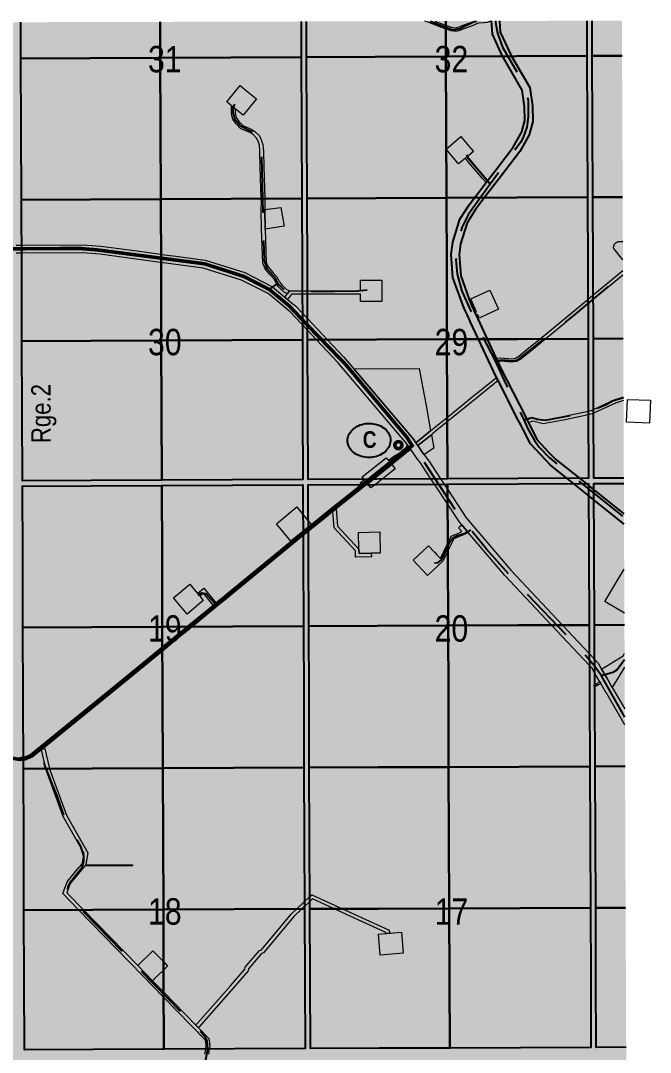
# Model space of a CAD drawing. Extents: x 408473 to 428843, y 6046006 to 6059852.
# Drawn here: x 424121 to 424479, y 6050669 to 6051256 of the extents above; entities that cross this region are included whole.
import ezdxf
from ezdxf.enums import TextEntityAlignment as Align

# ---------------------------------------------------------------- set-up
doc = ezdxf.new("R2010")
doc.units = 0
doc.header["$LTSCALE"] = 5
doc.linetypes.add('DASHED2', pattern=[9.525, 6.35, -3.175])
doc.layers.add('AS-ROUTEMAP', color=35, linetype='Continuous', lineweight=0)
for name, color, linetype in [('CG-NOTES', 7, 'Continuous'), ('L-TITLEDB', 4, 'Continuous'), ('Quarters', 8, 'Continuous'), ('RoadSeg', 57, 'DASHED2'), ('ROUTE-MAP-ROUTE', 90, 'Continuous'), ('S-7', 6, 'Continuous')]:
    doc.layers.add(name, color=color, linetype=linetype)
doc.layers.add('ROUTE-MAP-BACKGROUND-H', color=7, linetype='Continuous', true_color=0xf0ebff)
doc.styles.add('100L', font='ARIALN.TTF', dxfattribs={"height": 11})
doc.styles.add('120', font='ARIALN.TTF', dxfattribs={"height": 13})
doc.styles.add('BOLD', font='ARIALNB.TTF')

# ---------------------------------------------------------------- blocks, each defined once
blk = doc.blocks.new('AA')
at = {"const_width": 4}
blk.add_lwpolyline([(-1, 0, 1), (1, 0, 1)], format="xyb", close=True, dxfattribs=at)
blk.add_circle((0, 0), 2)
blk = doc.blocks.new('Route_Letters')
h = blk.add_hatch(color=255)
h.dxf.hatch_style = 1
edge = h.paths.add_edge_path()
edge.add_ellipse((-0.12, 0.46), major_axis=(-11.97, 0), ratio=0.789318, start_angle=0, end_angle=360)
at = {"color": 5}
blk.add_open_spline([(-12.34, 0.46), (-12.34, -0.25), (-12.24, -0.97), (-11.72, -2.79), (-11.14, -3.88), (-9.56, -5.81), (-8.54, -6.66), (-6.22, -8.02), (-4.9, -8.54), (-2.12, -9.17), (-0.66, -9.3), (2.22, -9.13), (3.64, -8.84), (6.27, -7.89), (7.48, -7.22), (9.54, -5.6), (10.38, -4.64), (11.6, -2.54), (11.97, -1.4), (12.18, 0.91), (12.02, 2.08), (11.2, 4.3), (10.54, 5.35), (8.8, 7.2), (7.72, 7.99), (5.29, 9.24), (3.93, 9.68), (1.11, 10.18), (-0.35, 10.23), (-3.22, 9.91), (-4.61, 9.55), (-7.16, 8.47), (-8.32, 7.75), (-10.24, 6.02), (-11, 5.02), (-12.05, 2.86), (-12.32, 1.7), (-12.34, 0.52), (-12.34, 0.49), (-12.34, 0.46)], degree=3, knots=[0, 0, 0, 0, 0.219529, 0.219529, 0.575727, 0.575727, 0.931924, 0.931924, 1.288121, 1.288121, 1.644318, 1.644318, 2.000515, 2.000515, 2.356712, 2.356712, 2.712909, 2.712909, 3.069107, 3.069107, 3.425304, 3.425304, 3.781501, 3.781501, 4.137698, 4.137698, 4.493895, 4.493895, 4.850092, 4.850092, 5.20629, 5.20629, 5.562487, 5.562487, 5.918684, 5.918684, 6.274881, 6.274881, 6.283185, 6.283185, 6.283185, 6.283185], dxfattribs=at)
at = {"color": 14, "style": 'BOLD'}
blk.add_attdef('A', text='', height=9.5, dxfattribs=at).set_placement((0.22, 0.98), align=Align.MIDDLE)

msp = doc.modelspace()

# ---------------------------------------------------------------- hatches: boundary and pattern name
at = {"layer": 'ROUTE-MAP-BACKGROUND-H'}
h = msp.add_hatch(color=256, dxfattribs=at)
h.dxf.hatch_style = 1
h.paths.add_polyline_path([(423449.458, 6051252.874), (424462.715, 6051255.579), (424466.576, 6050327.645), (423451.314, 6050324.905)])

# ---------------------------------------------------------------- linework, layer by layer
at = {"layer": 'AS-ROUTEMAP', "flags": 128}
for points in [[(424387.874, 6051255.38), (424387.821, 6051255.251), (424386.293, 6051254.51), (424384.499, 6051254.419), (424381.138, 6051254.101), (424377.182, 6051252.506), (424372.832, 6051250.958), (424370.978, 6051250.099), (424369.07, 6051249.657), (424367.23, 6051249.565), (424365.808, 6051249.71), (424362.523, 6051250.939), (424359.796, 6051251.96), (424352.025, 6051254.814), (424350.723, 6051255.28)], [(424356.507, 6051255.296), (424360.49, 6051253.833), (424362.515, 6051253.076), (424366.267, 6051251.672), (424367.282, 6051251.568), (424368.792, 6051251.644), (424370.326, 6051251.999), (424371.935, 6051252.744), (424376.329, 6051254.317), (424378.906, 6051255.356)], [(424118.607, 6051128.031), (424121.621, 6051128.048), (424156.531, 6051128.249), (424166.636, 6051127.461), (424187.133, 6051124.664), (424200.764, 6051122.803), (424201.273, 6051122.734), (424209.367, 6051121.631), (424225.884, 6051119.38), (424248.441, 6051112.384), (424264.253, 6051104.265), (424271.265, 6051098.459), (424272.805, 6051097.184), (424277.407, 6051093.374), (424281.019, 6051089.545), (424283.785, 6051086.612), (424284.045, 6051086.337), (424295.437, 6051074.248), (424304.722, 6051064.397), (424310.377, 6051057.737), (424344.344, 6051017.739), (424345.734, 6051015.708), (424346.867, 6051014.054), (424350.265, 6051009.092), (424350.373, 6051008.946), (424350.972, 6051008.145), (424351.869, 6051006.942), (424352.672, 6051005.865), (424353.034, 6051005.316), (424359.711, 6050995.176), (424361.69, 6050992.171), (424363.561, 6050989.33), (424374.273, 6050973.065), (424399.563, 6050943.338), (424428.899, 6050912.099), (424444.102, 6050895.91), (424447.129, 6050892.687), (424449.219, 6050890.461), (424451.192, 6050887.069), (424452.105, 6050885.499), (424454.114, 6050882.044), (424457.253, 6050876.645), (424464.342, 6050864.456)], [(424463.28, 6051119.708), (424458.044, 6051126.002), (424458.027, 6051126.126), (424458.014, 6051126.251), (424458.006, 6051126.376), (424458.002, 6051126.502), (424458.002, 6051126.628), (424458.007, 6051126.753), (424458.016, 6051126.879), (424458.03, 6051127.004), (424458.047, 6051127.128), (424458.07, 6051127.252), (424458.096, 6051127.374), (424458.127, 6051127.496), (424458.162, 6051127.617), (424458.201, 6051127.736), (424458.245, 6051127.854), (424458.292, 6051127.971), (424458.344, 6051128.085), (424458.399, 6051128.198), (424458.459, 6051128.309), (424458.522, 6051128.417), (424458.589, 6051128.524), (424458.659, 6051128.628), (424458.734, 6051128.729), (424458.811, 6051128.828), (424458.893, 6051128.924), (424458.977, 6051129.017), (424459.065, 6051129.107), (424459.156, 6051129.194), (424459.249, 6051129.278), (424459.346, 6051129.358), (424459.445, 6051129.435), (424459.547, 6051129.508), (424459.652, 6051129.578), (424459.759, 6051129.644), (424459.868, 6051129.707), (424459.979, 6051129.765), (424460.092, 6051129.82), (424460.207, 6051129.87), (424460.324, 6051129.917), (424460.442, 6051129.959), (424460.562, 6051129.998), (424460.683, 6051130.032), (424460.805, 6051130.061), (424460.928, 6051130.087), (424461.052, 6051130.108), (424461.176, 6051130.125), (424461.302, 6051130.138), (424461.427, 6051130.146), (424461.553, 6051130.149), (424461.678, 6051130.149), (424461.804, 6051130.144), (424461.929, 6051130.134), (424462.054, 6051130.12), (424462.178, 6051130.102), (424462.302, 6051130.08), (424462.425, 6051130.053), (424462.547, 6051130.022), (424462.786, 6051129.947), (424463.236, 6051130.321)], [(424464.38, 6050855.305), (424453.677, 6050873.71), (424453.175, 6050874.573), (424450.676, 6050878.87), (424450.174, 6050879.733), (424447.161, 6050884.914), (424445.533, 6050887.714), (424444.13, 6050889.208), (424422.658, 6050912.072), (424396.157, 6050940.292), (424375.461, 6050964.619), (424371.739, 6050968.994), (424370.612, 6050970.318), (424363.594, 6050980.975), (424356.236, 6050992.148), (424354.258, 6050995.153), (424349.219, 6051002.804), (424348.669, 6051003.638), (424348.063, 6051004.436), (424347.465, 6051005.224), (424346.662, 6051006.281), (424346.558, 6051006.417), (424342.793, 6051011.916), (424342.633, 6051012.149), (424341.661, 6051013.569), (424340.707, 6051014.962), (424301.315, 6051061.348), (424289.183, 6051074.222), (424284.07, 6051079.647), (424281.044, 6051082.858), (424280.461, 6051083.477), (424274.276, 6051090.034), (424261.722, 6051100.427), (424253.044, 6051104.884), (424252.6, 6051105.112), (424246.707, 6051108.138), (424224.891, 6051114.903), (424200.781, 6051118.189), (424200.656, 6051118.206), (424166.149, 6051122.915), (424156.358, 6051123.679), (424121.636, 6051123.478), (424118.623, 6051123.461)], [(424463.317, 6051110.931), (424446.281, 6051096.905), (424443.278, 6051094.432), (424419.412, 6051074.781), (424411.178, 6051068.002), (424405.23, 6051063.162), (424402.858, 6051061.85), (424400.027, 6051061.415), (424393.995, 6051061.972), (424393.175, 6051061.854), (424392.142, 6051061.705), (424391.264, 6051063.597), (424392.296, 6051063.746), (424393.944, 6051063.984), (424399.966, 6051063.428), (424402.202, 6051063.771), (424404.107, 6051064.825), (424409.917, 6051069.552), (424412.548, 6051071.753), (424416.212, 6051074.767), (424443.267, 6051097.027), (424446.271, 6051099.498), (424463.306, 6051113.514)], [(424463.614, 6051039.612), (424459.068, 6051038.183), (424446.549, 6051032.459), (424445.843, 6051032.136), (424443.538, 6051031.633), (424430.398, 6051028.766), (424418.053, 6051026.412), (424412.152, 6051027.983), (424410.59, 6051027.378), (424409.646, 6051027.011), (424408.741, 6051028.804), (424409.682, 6051029.169), (424412.037, 6051030.081), (424418.127, 6051028.46), (424430.024, 6051030.729), (424443.53, 6051033.677), (424445.208, 6051034.043), (424446.54, 6051034.652), (424458.35, 6051040.052), (424463.605, 6051041.704)], [(424120.308, 6050836.745), (424122.62, 6050837.147), (424123.319, 6050837.269), (424125.221, 6050838.003), (424126.499, 6050838.496), (424175.218, 6050878.048), (424201.57, 6050899.684), (424210.769, 6050907.237), (424213.073, 6050909.124), (424215.545, 6050911.15), (424215.61, 6050911.202), (424216.318, 6050911.783), (424218.404, 6050913.492), (424219.177, 6050914.125), (424230.544, 6050923.437), (424231.575, 6050924.289), (424232.084, 6050924.709), (424234.312, 6050926.543), (424236.777, 6050928.577), (424238.325, 6050929.84), (424281.49, 6050965.279), (424284.494, 6050967.745), (424293.361, 6050975.026), (424314.598, 6050991.969), (424314.706, 6050992.057), (424317.049, 6050993.926), (424318.395, 6050994.999), (424330.717, 6051004.832), (424337.349, 6051010.125), (424338.917, 6051011.377), (424340.878, 6051012.943), (424341.508, 6051013.442), (424341.661, 6051013.569), (424342.633, 6051012.149), (424342.793, 6051011.916), (424342.011, 6051011.29), (424340.022, 6051009.699), (424338.455, 6051008.446), (424331.97, 6051003.261), (424321.634, 6050995.013), (424318.303, 6050992.356), (424317.836, 6050991.983), (424300.464, 6050978.133), (424298.562, 6050976.615), (424294.622, 6050973.471), (424284.504, 6050965.164), (424281.5, 6050962.697), (424239.603, 6050928.298), (424238.059, 6050927.034), (424235.588, 6050925.004), (424232.842, 6050922.744), (424220.452, 6050912.589), (424219.68, 6050911.956), (424218.776, 6050911.215), (424217.594, 6050910.247), (424216.822, 6050909.614), (424214.35, 6050907.588), (424212.036, 6050905.692), (424201.579, 6050897.106), (424176.485, 6050876.503), (424134.64, 6050842.531), (424132.925, 6050841.139), (424127.513, 6050836.746), (424125.47, 6050835.957), (424124.192, 6050835.464), (424123.856, 6050835.334), (424122.627, 6050835.12), (424121.03, 6050834.842)], [(424464.116, 6050918.786), (424452.966, 6050925.529), (424464.012, 6050943.794)], [(424464.244, 6050888.203), (424457.253, 6050876.645), (424454.114, 6050882.044), (424452.105, 6050885.499), (424451.192, 6050887.069), (424463.488, 6050894.677), (424464.212, 6050895.873)], [(424225.795, 6050668.193), (424226.303, 6050671.209), (424226.621, 6050673.095), (424226.141, 6050676.191), (424202.291, 6050700.69), (424190.448, 6050712.854), (424154.038, 6050750.254), (424145.108, 6050759.428), (424147.553, 6050766.216), (424154.255, 6050774.202), (424155.095, 6050775.203), (424156.261, 6050776.592), (424156.371, 6050777.204), (424157.292, 6050782.34), (424145.358, 6050803.212), (424135.841, 6050829.275), (424135.534, 6050830.522), (424132.925, 6050841.139), (424134.64, 6050842.531), (424137.59, 6050830.53), (424137.755, 6050829.858), (424147.176, 6050804.056), (424159.387, 6050782.702), (424158.402, 6050777.21), (424158.151, 6050775.811), (424158.134, 6050775.715), (424157.71, 6050775.21), (424156.87, 6050774.209), (424149.313, 6050765.204), (424147.412, 6050759.926), (424156.816, 6050750.266), (424187.683, 6050718.559), (424191.88, 6050714.248), (424196.046, 6050709.969), (424202.281, 6050703.565), (424220.636, 6050684.71), (424222.034, 6050683.275), (424228.018, 6050677.128), (424228.645, 6050673.081), (424228.331, 6050671.217), (424227.823, 6050668.201)]]:
    msp.add_lwpolyline(points, dxfattribs=at)
for points in [[(424255.097, 6051211.062), (424247.492, 6051201.794), (424242.956, 6051205.516), (424240.937, 6051207.173), (424238.224, 6051209.399), (424245.829, 6051218.667), (424249.425, 6051215.717), (424250.463, 6051214.865), (424251.324, 6051214.158), (424255.097, 6051211.062)], [(424274.051, 6051102.073), (424272.777, 6051100.42), (424271.011, 6051101.091), (424269.397, 6051102.614), (424267.712, 6051104.292), (424266.474, 6051106.148), (424265.24, 6051108.717), (424262.995, 6051111.145), (424260.042, 6051114.582), (424258.689, 6051117.732), (424257.974, 6051136.998), (424257.869, 6051148.241), (424257.91, 6051152.358), (424257.838, 6051154.435), (424257.219, 6051172.195), (424257.067, 6051181.343), (424256.833, 6051184.799), (424255.995, 6051187.073), (424255.177, 6051188.875), (424253.032, 6051190.976), (424251.236, 6051192.111), (424248.602, 6051193.192), (424246.131, 6051194.308), (424243.503, 6051196.908), (424241.785, 6051199.583), (424241.156, 6051201.593), (424240.98, 6051203.751), (424240.937, 6051207.173), (424242.956, 6051205.516), (424242.977, 6051203.845), (424243.129, 6051201.977), (424243.612, 6051200.437), (424245.065, 6051198.173), (424247.281, 6051195.981), (424249.392, 6051195.028), (424252.156, 6051193.894), (424254.278, 6051192.552), (424256.843, 6051190.041), (424257.845, 6051187.832), (424258.807, 6051185.221), (424259.064, 6051181.427), (424259.216, 6051172.247), (424259.837, 6051154.444), (424259.907, 6051152.419), (424259.867, 6051148.26), (424259.972, 6051137.017), (424260.679, 6051118.162), (424261.758, 6051115.652), (424264.487, 6051112.474), (424266.911, 6051109.853), (424268.214, 6051107.14), (424269.264, 6051105.567), (424270.787, 6051104.049), (424272.093, 6051102.818), (424274.051, 6051102.073)], [(424370.634, 6051174.718), (424369.965, 6051174.15), (424369.4, 6051174.813), (424368.024, 6051176.431), (424362.843, 6051182.52), (424371.213, 6051189.642), (424374.774, 6051185.457), (424378.335, 6051181.272), (424374.539, 6051178.042), (424374.158, 6051177.718), (424373.778, 6051177.394), (424370.634, 6051174.718)], [(424386.187, 6051164.412), (424385.569, 6051163.6), (424383.568, 6051165.936), (424375.624, 6051175.233), (424373.778, 6051177.394), (424374.158, 6051177.718), (424374.539, 6051178.042), (424376.384, 6051175.882), (424384.328, 6051166.586), (424386.187, 6051164.412)], [(424259.867, 6051148.26), (424268.924, 6051149.414), (424270.765, 6051138.736), (424259.972, 6051137.017), (424259.867, 6051148.26)], [(424326.378, 6051105.209), (424326.37, 6051095.944), (424314.21, 6051095.956), (424314.214, 6051100.038), (424283.993, 6051100.066), (424280.979, 6051100.069), (424275.033, 6051100.075), (424272.805, 6051097.184), (424271.265, 6051098.459), (424272.777, 6051100.42), (424274.051, 6051102.073), (424280.972, 6051102.067), (424283.985, 6051102.064), (424314.215, 6051102.036), (424314.221, 6051108.115), (424326.381, 6051108.104), (424326.38, 6051106.732), (424326.378, 6051105.209)], [(424392.617, 6051091.52), (424383.085, 6051087.155), (424381.724, 6051086.528), (424380.893, 6051088.342), (424379.985, 6051087.926), (424379.175, 6051089.694), (424379.153, 6051089.742), (424379.34, 6051089.826), (424380.086, 6051090.163), (424380.003, 6051090.358), (424379.35, 6051091.749), (424378.372, 6051093.843), (424376.905, 6051097.502), (424387.623, 6051102.414), (424392.617, 6051091.52)], [(424347.569, 6051057.824), (424349.434, 6051047.685), (424351.43, 6051036.828), (424354.07, 6051022.471), (424345.734, 6051015.708), (424344.344, 6051017.739), (424310.377, 6051057.737), (424347.569, 6051057.824)], [(424354.482, 6051020.232), (424346.867, 6051014.054), (424345.734, 6051015.708), (424354.07, 6051022.472), (424354.954, 6051023.189), (424356.28, 6051024.265), (424363.4, 6051030.046), (424379.635, 6051043.218), (424380.806, 6051044.169), (424391.465, 6051052.825), (424392.395, 6051050.998), (424382.246, 6051042.76), (424381.075, 6051041.81), (424363.41, 6051027.478), (424356.691, 6051022.025), (424355.366, 6051020.95), (424354.482, 6051020.232)], [(424478.867, 6051039.846), (424478.383, 6051026.863), (424465.404, 6051027.35), (424465.892, 6051040.328), (424478.867, 6051039.846)], [(424350.373, 6051008.946), (424350.265, 6051009.092), (424346.867, 6051014.054), (424354.482, 6051020.232), (424355.889, 6051012.578), (424350.373, 6051008.946)], [(424337.349, 6051010.125), (424330.717, 6051004.832), (424318.395, 6050994.999), (424317.049, 6050993.926), (424314.706, 6050992.057), (424314.084, 6050992.838), (424316.427, 6050994.708), (424316.201, 6050994.99), (424315.179, 6050996.27), (424328.847, 6051007.175), (424330.094, 6051005.613), (424333.217, 6051008.106), (424335.677, 6051009.428), (424337.074, 6051010.543), (424338.642, 6051011.795), (424340.596, 6051013.355), (424340.312, 6051013.769), (424340.941, 6051014.268), (424341.508, 6051013.442), (424340.878, 6051012.943), (424338.917, 6051011.377), (424337.349, 6051010.125)], [(424322.67, 6050992.004), (424320.173, 6050990.012), (424318.597, 6050991.986), (424318.303, 6050992.356), (424321.634, 6050995.013), (424331.97, 6051003.261), (424333.84, 6051000.917), (424326.467, 6050995.033), (424322.67, 6050992.004)], [(424281.49, 6050965.279), (424274.65, 6050959.662), (424266.411, 6050969.695), (424277.99, 6050979.2), (424281.453, 6050974.982), (424284.481, 6050971.294), (424286.227, 6050969.168), (424284.494, 6050967.745), (424281.49, 6050965.279)], [(424300.464, 6050978.133), (424301.173, 6050968.256), (424313.34, 6050955.152), (424313.384, 6050952.787), (424320.368, 6050952.918), (424320.405, 6050950.923), (424311.426, 6050950.755), (424311.359, 6050954.353), (424299.23, 6050967.416), (424298.562, 6050976.615), (424300.464, 6050978.133)], [(424363.702, 6050953.803), (424361.031, 6050948.331), (424352.239, 6050940.196), (424344.108, 6050948.988), (424352.897, 6050957.119), (424356.244, 6050953.503), (424357.602, 6050952.036), (424359.577, 6050949.902), (424363.45, 6050957.836), (424363.685, 6050958.316), (424365.767, 6050962.581), (424366.966, 6050963.1), (424368.465, 6050963.748), (424370.385, 6050964.577), (424371.726, 6050965.156), (424369.836, 6050967.378), (424370.597, 6050968.024), (424371.739, 6050968.994), (424375.461, 6050964.619), (424374.025, 6050963.995), (424373.069, 6050963.578), (424371.732, 6050962.996), (424369.816, 6050962.164), (424367.237, 6050961.043), (424363.702, 6050953.803)], [(424320.368, 6050952.918), (424313.384, 6050952.787), (424313.34, 6050955.152), (424313.16, 6050964.76), (424325.132, 6050964.984), (424325.357, 6050953.011), (424320.368, 6050952.918)], [(424217.231, 6050935.23), (424221.604, 6050929.965), (424225.206, 6050933.016), (424232.084, 6050924.709), (424231.575, 6050924.289), (424230.544, 6050923.437), (424224.956, 6050930.186), (424222.881, 6050928.428), (424224.892, 6050926.007), (424215.744, 6050918.258), (424213.016, 6050921.541), (424211.867, 6050922.924), (424208.083, 6050927.48), (424217.231, 6050935.23)], [(424448.518, 6050877.614), (424447.312, 6050876.911), (424447.194, 6050877.112), (424446.81, 6050877.775), (424447.19, 6050877.997), (424448.016, 6050878.478), (424448.879, 6050878.98), (424450.174, 6050879.733), (424450.676, 6050878.87), (424449.381, 6050878.117), (424448.518, 6050877.614)], [(424184.681, 6050775.88), (424184.678, 6050775.281), (424183.586, 6050775.286), (424157.71, 6050775.21), (424158.134, 6050775.715), (424158.151, 6050775.811), (424183.587, 6050775.886), (424184.681, 6050775.88)], [(424286.604, 6050758.837), (424303.998, 6050750.871), (424330.541, 6050738.717), (424330.677, 6050736.947), (424329.241, 6050736.837), (424328.684, 6050736.794), (424328.638, 6050737.394), (424299.253, 6050750.852), (424287.001, 6050756.464), (424285.303, 6050754.862), (424282.3, 6050752.028), (424280.977, 6050750.778), (424276.34, 6050746.402), (424259.193, 6050725.815), (424258.196, 6050725.464), (424258.055, 6050725.414), (424251.707, 6050718.013), (424250.618, 6050716.755), (424250.4, 6050715.567), (424241.831, 6050705.644), (424222.498, 6050683.8), (424222.034, 6050683.275), (424220.636, 6050684.71), (424221.101, 6050685.235), (424221.765, 6050685.985), (424240.326, 6050706.958), (424248.535, 6050716.465), (424248.756, 6050717.642), (424256.887, 6050727.122), (424258.011, 6050727.517), (424274.881, 6050747.773), (424278.053, 6050750.766), (424282.29, 6050754.765), (424285.293, 6050757.599), (424286.604, 6050758.837)], [(424336.305, 6050725.355), (424325.418, 6050724.519), (424324.501, 6050736.473), (424328.08, 6050736.748), (424328.684, 6050736.794), (424329.241, 6050736.837), (424330.677, 6050736.947), (424331.373, 6050737), (424332.886, 6050737.116), (424337.451, 6050737.467), (424338.368, 6050725.513), (424336.305, 6050725.355)], [(424196.549, 6050710.455), (424196.046, 6050709.969), (424191.88, 6050714.248), (424187.683, 6050718.559), (424196.312, 6050726.883), (424202.218, 6050720.816), (424204.675, 6050718.292), (424202.236, 6050715.94), (424197.268, 6050711.148), (424196.549, 6050710.455)]]:
    msp.add_lwpolyline(points, close=True, dxfattribs=at)
at = {"layer": 'L-TITLEDB', "flags": 128}
for points in [[(424463.905, 6050969.477), (424446.753, 6050983.201), (424443.729, 6050985.621), (424435.153, 6050992.483), (424431.407, 6050995.48), (424422.153, 6051002.885), (424410.726, 6051014.976), (424406.541, 6051023.2), (424405.6, 6051025.049), (424404.521, 6051027.168), (424403.838, 6051028.51), (424392.395, 6051050.998), (424391.465, 6051052.825), (424389.679, 6051056.335), (424381.181, 6051074.617), (424376.551, 6051084.58), (424375.887, 6051086.079), (424375.552, 6051086.81), (424375.066, 6051087.868), (424374.909, 6051088.213), (424373.321, 6051091.674), (424371.767, 6051095.551), (424366.685, 6051109.612), (424365.719, 6051122.706), (424366.639, 6051129.644), (424370.602, 6051142.659), (424375.864, 6051150.835), (424379.002, 6051154.962), (424385.569, 6051163.6), (424386.187, 6051164.412), (424392.544, 6051172.773), (424400.92, 6051183.705), (424405.803, 6051192.326), (424407.515, 6051198.774), (424407.368, 6051206.865), (424406.072, 6051216.019), (424395.377, 6051234.427), (424394.935, 6051235.386), (424389.179, 6051247.889), (424388.581, 6051255.381)], [(424393.089, 6051255.393), (424393.59, 6051249.063), (424399.366, 6051236.511), (424400.006, 6051235.408), (424410.4, 6051217.525), (424411.856, 6051207.236), (424412.025, 6051198.241), (424410.002, 6051190.623), (424404.686, 6051181.23), (424396.123, 6051170.053), (424384.668, 6051154.986), (424379.552, 6051148.258), (424374.724, 6051140.757), (424371.048, 6051128.694), (424370.237, 6051122.579), (424371.123, 6051110.539), (424374.591, 6051100.919), (424375.977, 6051097.13), (424377.454, 6051093.448), (424378.532, 6051091.097), (424379.153, 6051089.742), (424379.175, 6051089.695), (424379.985, 6051087.926), (424380.816, 6051086.112), (424386.14, 6051074.638), (424391.264, 6051063.597), (424392.142, 6051061.705), (424393.72, 6051058.305), (424408.06, 6051030.142), (424408.741, 6051028.804), (424409.646, 6051027.011), (424410.197, 6051025.927), (424411.139, 6051024.077), (424414.464, 6051017.543), (424421.115, 6051010.151), (424425.152, 6051006.243), (424438.565, 6050995.511), (424442.311, 6050992.514), (424443.705, 6050991.398), (424446.729, 6050988.979), (424463.881, 6050975.254)]]:
    msp.add_lwpolyline(points, dxfattribs=at)
at = {"layer": 'Quarters', "flags": 128}
for points in [[(424280.497, 6051255.093), (424280.574, 6051234.814), (424240.52, 6051234.638), (424200.466, 6051234.462), (424200.393, 6051254.879)], [(424362.611, 6051255.312), (424362.691, 6051235.175), (424322.637, 6051234.999), (424283.588, 6051234.827), (424283.511, 6051255.101)], [(424442.715, 6051255.526), (424442.798, 6051235.526), (424402.745, 6051235.35), (424362.691, 6051235.175), (424362.611, 6051255.312)], [(424462.798, 6051235.614), (424445.812, 6051235.539), (424445.729, 6051255.534)], [(424200.393, 6051254.879), (424200.466, 6051234.462), (424160.412, 6051234.286), (424121.363, 6051234.115), (424121.292, 6051254.668)], [(424463.132, 6051155.258), (424446.145, 6051155.183), (424445.979, 6051195.361), (424445.812, 6051235.539), (424462.798, 6051235.614)], [(424463.467, 6051074.901), (424446.478, 6051074.827), (424446.312, 6051115.005), (424446.145, 6051155.183), (424463.132, 6051155.258)], [(424463.797, 6050995.548), (424446.807, 6050995.475), (424446.645, 6051034.649), (424446.478, 6051074.827), (424463.467, 6051074.901)], [(424464.144, 6050912.178), (424447.154, 6050912.106), (424446.987, 6050952.284), (424446.82, 6050992.462), (424463.809, 6050992.535)], [(424464.478, 6050831.82), (424447.488, 6050831.749), (424447.321, 6050871.927), (424447.154, 6050912.106), (424464.144, 6050912.178)], [(424464.813, 6050751.463), (424447.822, 6050751.393), (424447.655, 6050791.571), (424447.488, 6050831.749), (424464.478, 6050831.82)], [(424465.143, 6050672.111), (424448.152, 6050672.041), (424447.989, 6050711.215), (424447.822, 6050751.393), (424464.813, 6050751.463)]]:
    msp.add_lwpolyline(points, dxfattribs=at)
for points in [[(424200.611, 6051194.29), (424200.756, 6051154.117), (424160.695, 6051153.943), (424121.638, 6051153.773), (424121.5, 6051193.944), (424121.363, 6051234.115), (424160.412, 6051234.286), (424200.466, 6051234.462), (424200.611, 6051194.29)], [(424280.726, 6051194.64), (424280.878, 6051154.465), (424240.817, 6051154.291), (424200.756, 6051154.117), (424200.611, 6051194.29), (424200.466, 6051234.462), (424240.52, 6051234.638), (424280.574, 6051234.814), (424280.726, 6051194.64)], [(424362.85, 6051194.998), (424363.01, 6051154.822), (424322.948, 6051154.648), (424283.892, 6051154.478), (424283.74, 6051194.653), (424283.588, 6051234.827), (424322.637, 6051234.999), (424362.691, 6051235.175), (424362.85, 6051194.998)], [(424362.691, 6051235.175), (424402.745, 6051235.35), (424442.798, 6051235.526), (424442.965, 6051195.348), (424443.131, 6051155.17), (424403.071, 6051154.996), (424363.01, 6051154.822), (424362.85, 6051194.998), (424362.691, 6051235.175)], [(424200.901, 6051113.945), (424201.046, 6051073.772), (424160.978, 6051073.6), (424121.914, 6051073.432), (424121.776, 6051113.603), (424121.638, 6051153.773), (424160.695, 6051153.943), (424200.756, 6051154.117), (424200.901, 6051113.945)], [(424281.031, 6051114.291), (424281.183, 6051074.117), (424241.114, 6051073.944), (424201.046, 6051073.772), (424200.901, 6051113.945), (424200.756, 6051154.117), (424240.817, 6051154.291), (424280.878, 6051154.465), (424281.031, 6051114.291)], [(424363.169, 6051114.646), (424363.328, 6051074.47), (424323.26, 6051074.298), (424284.197, 6051074.13), (424284.044, 6051114.304), (424283.892, 6051154.478), (424322.948, 6051154.648), (424363.01, 6051154.822), (424363.169, 6051114.646)], [(424443.298, 6051114.992), (424443.464, 6051074.814), (424403.397, 6051074.642), (424363.328, 6051074.47), (424363.169, 6051114.646), (424363.01, 6051154.822), (424403.071, 6051154.996), (424443.131, 6051155.17), (424443.298, 6051114.992)], [(424201.191, 6051033.599), (424201.333, 6050994.432), (424161.257, 6050994.261), (424122.186, 6050994.095), (424122.051, 6051033.261), (424121.914, 6051073.432), (424160.978, 6051073.6), (424201.046, 6051073.772), (424201.191, 6051033.599)], [(424281.335, 6051033.942), (424281.484, 6050994.772), (424241.409, 6050994.602), (424201.333, 6050994.432), (424201.191, 6051033.599), (424201.046, 6051073.772), (424241.114, 6051073.944), (424281.183, 6051074.117), (424281.335, 6051033.942)], [(424363.488, 6051034.293), (424363.643, 6050995.122), (424323.568, 6050994.951), (424284.497, 6050994.785), (424284.349, 6051033.955), (424284.197, 6051074.13), (424323.26, 6051074.298), (424363.328, 6051074.47), (424363.488, 6051034.293)], [(424443.631, 6051034.636), (424443.794, 6050995.463), (424403.719, 6050995.292), (424363.643, 6050995.122), (424363.488, 6051034.293), (424363.328, 6051074.47), (424403.397, 6051074.642), (424443.464, 6051074.814), (424443.631, 6051034.636)], [(424201.489, 6050951.245), (424201.634, 6050911.073), (424161.551, 6050910.904), (424122.472, 6050910.74), (424122.334, 6050950.911), (424122.196, 6050991.082), (424161.267, 6050991.248), (424201.343, 6050991.418), (424201.489, 6050951.245)], [(424281.647, 6050951.584), (424281.8, 6050911.41), (424241.717, 6050911.241), (424201.634, 6050911.073), (424201.489, 6050951.245), (424201.343, 6050991.418), (424241.419, 6050991.588), (424281.495, 6050991.759), (424281.647, 6050951.584)], [(424363.815, 6050951.932), (424363.975, 6050911.756), (424323.892, 6050911.587), (424284.814, 6050911.423), (424284.661, 6050951.597), (424284.509, 6050991.772), (424323.58, 6050991.938), (424363.655, 6050992.108), (424363.815, 6050951.932)], [(424443.973, 6050952.271), (424444.14, 6050912.093), (424404.057, 6050911.924), (424363.975, 6050911.756), (424363.815, 6050951.932), (424363.655, 6050992.108), (424403.731, 6050992.279), (424443.806, 6050992.449), (424443.973, 6050952.271)], [(424201.925, 6050830.728), (424161.834, 6050830.561), (424122.749, 6050830.398), (424122.61, 6050870.569), (424122.472, 6050910.74), (424161.551, 6050910.904), (424201.634, 6050911.073), (424201.779, 6050870.9), (424201.925, 6050830.728)], [(424281.953, 6050871.236), (424282.105, 6050831.061), (424242.015, 6050830.894), (424201.925, 6050830.728), (424201.779, 6050870.9), (424201.634, 6050911.073), (424241.717, 6050911.241), (424281.8, 6050911.41), (424281.953, 6050871.236)], [(424364.134, 6050871.579), (424364.294, 6050831.403), (424324.204, 6050831.236), (424285.119, 6050831.074), (424284.966, 6050871.248), (424284.814, 6050911.423), (424323.892, 6050911.587), (424363.975, 6050911.756), (424364.134, 6050871.579)], [(424364.294, 6050831.403), (424364.134, 6050871.579), (424363.975, 6050911.756), (424404.057, 6050911.924), (424444.14, 6050912.093), (424444.307, 6050871.915), (424444.474, 6050831.737), (424404.384, 6050831.57), (424364.294, 6050831.403)], [(424201.925, 6050830.728), (424202.07, 6050790.555), (424202.216, 6050750.383), (424162.119, 6050750.218), (424123.025, 6050750.057), (424122.887, 6050790.228), (424122.749, 6050830.398), (424161.834, 6050830.561), (424201.925, 6050830.728)], [(424282.258, 6050790.887), (424282.411, 6050750.712), (424242.313, 6050750.548), (424202.216, 6050750.383), (424202.07, 6050790.555), (424201.925, 6050830.728), (424242.015, 6050830.894), (424282.105, 6050831.061), (424282.258, 6050790.887)], [(424364.294, 6050831.403), (424364.454, 6050791.227), (424364.614, 6050751.051), (424324.517, 6050750.886), (424285.424, 6050750.725), (424285.272, 6050790.899), (424285.119, 6050831.074), (424324.204, 6050831.236), (424364.294, 6050831.403)], [(424444.641, 6050791.559), (424444.808, 6050751.381), (424404.711, 6050751.216), (424364.614, 6050751.051), (424364.454, 6050791.227), (424364.294, 6050831.403), (424404.384, 6050831.57), (424444.474, 6050831.737), (424444.641, 6050791.559)], [(424282.563, 6050710.538), (424282.712, 6050671.368), (424242.608, 6050671.205), (424202.504, 6050671.042), (424202.362, 6050710.21), (424202.216, 6050750.383), (424242.313, 6050750.548), (424282.411, 6050750.712), (424282.563, 6050710.538)], [(424364.774, 6050710.874), (424364.93, 6050671.703), (424324.826, 6050671.54), (424285.726, 6050671.381), (424285.577, 6050710.55), (424285.424, 6050750.725), (424324.517, 6050750.886), (424364.614, 6050751.051), (424364.774, 6050710.874)], [(424444.976, 6050711.202), (424445.139, 6050672.029), (424405.035, 6050671.866), (424364.93, 6050671.703), (424364.774, 6050710.874), (424364.614, 6050751.051), (424404.711, 6050751.216), (424444.808, 6050751.381), (424444.976, 6050711.202)], [(424202.362, 6050710.21), (424202.504, 6050671.042), (424162.399, 6050670.879), (424123.299, 6050670.72), (424123.164, 6050709.886), (424123.025, 6050750.057), (424162.119, 6050750.218), (424202.216, 6050750.383), (424202.362, 6050710.21)]]:
    msp.add_lwpolyline(points, close=True, dxfattribs=at)
at = {"layer": 'RoadSeg', "flags": 128}
for points in [[(424353.804, 6051255.289), (424366.634, 6051250.446), (424370.616, 6051251.134), (424378.428, 6051254.903), (424380.388, 6051255.36)], [(424390.81, 6051255.387), (424390.824, 6051254.776), (424391.963, 6051248.404), (424394.934, 6051240.575), (424404.701, 6051223.6), (424407.742, 6051217.071), (424409.395, 6051210.112), (424409.499, 6051200.82), (424408.627, 6051195.004), (424406.557, 6051189.163), (424405.022, 6051186.23), (424387.951, 6051162.67), (424375.744, 6051176.993), (424374.595, 6051179.265)], [(424464.227, 6050892.302), (424460.078, 6050886.629), (424457.614, 6050885.075), (424451.061, 6050883.133), (424447.344, 6050888.548), (424442.111, 6050894.728), (424403.133, 6050935.746), (424385.815, 6050955.252), (424376.881, 6050966.149), (424370.1, 6050974.595), (424344.04, 6051014.396), (424307.001, 6051058.155), (424283.659, 6051083.425), (424269.257, 6051097.6), (424262.348, 6051102.745), (424254.86, 6051106.977), (424243.66, 6051111.828), (424233.893, 6051115.112), (424228.065, 6051116.582), (424214.525, 6051118.783), (424160.205, 6051125.783), (424066.558, 6051126.023), (424056.119, 6051128.093), (424048.861, 6051130.932), (424042.092, 6051134.281), (424034.393, 6051139.008), (424027.688, 6051143.957), (424018.716, 6051152.055), (423938.578, 6051254.18)], [(424318.021, 6051102.37), (424312.638, 6051101.752), (424273.371, 6051101.388), (424271.36, 6051101.943), (424267.27, 6051106.151), (424266.107, 6051109.023), (424261.29, 6051114.514), (424259.588, 6051119.174), (424257.996, 6051182.499), (424257.422, 6051185.885), (424254.718, 6051190.722), (424252.887, 6051192.181), (424246.115, 6051195.629), (424243.037, 6051199.259), (424241.842, 6051203.631), (424241.894, 6051205.831), (424242.741, 6051208.148)], [(424387.951, 6051162.67), (424375.634, 6051145.61), (424371.897, 6051138.332), (424369.3, 6051129.18), (424368.41, 6051119.667), (424369.089, 6051111.488), (424371.702, 6051101.75), (424383.666, 6051075.729), (424390.66, 6051062.192), (424396.747, 6051048.934), (424406.985, 6051028.772), (424411.553, 6051030.071), (424414.572, 6051029.139), (424419.382, 6051028.545), (424440.777, 6051032.713), (424445.843, 6051034.123), (424454.161, 6051037.604), (424457.418, 6051039.475), (424463.606, 6051041.323)], [(424390.66, 6051062.192), (424394.744, 6051062.782), (424400.653, 6051062.212), (424403.539, 6051062.775), (424435.169, 6051087.755), (424463.315, 6051111.256)], [(424262.348, 6051102.745), (424267.27, 6051106.151)], [(424406.985, 6051028.772), (424409.199, 6051023.524), (424413.042, 6051016.913), (424415.722, 6051013.174), (424421.348, 6051007.302), (424463.89, 6050973.26)], [(424344.04, 6051014.396), (424293.953, 6050974.321), (424232.311, 6050923.396), (424226.473, 6050929.863), (424223.967, 6050930.208), (424221.898, 6050928.864)], [(424356.204, 6050947.506), (424358.399, 6050947.654), (424360.462, 6050949.298), (424365.232, 6050959.597), (424366.587, 6050961.625), (424368.66, 6050962.771), (424373.029, 6050964.066), (424376.881, 6050966.149)], [(424132.86, 6050842.159), (424232.311, 6050923.396)], [(424464.362, 6050859.673), (424451.061, 6050883.133)], [(424211.11, 6050605.828), (424214.894, 6050633.694), (424216.405, 6050637.724), (424222.363, 6050648.549), (424224.158, 6050653.285), (424227.465, 6050671.047), (424227.162, 6050675.737), (424226.117, 6050677.813), (424221.512, 6050682.709), (424149.119, 6050757.171), (424147.855, 6050760.14), (424148.084, 6050763.343), (424149.521, 6050766.174), (424156.036, 6050774.411), (424157.067, 6050777.532), (424157.092, 6050780.93), (424155.275, 6050786.287), (424145.799, 6050803.668), (424142.165, 6050814.382), (424134.878, 6050832.21), (424132.86, 6050842.159), (424126.373, 6050837.22), (424123.698, 6050836.161), (424120.413, 6050835.589), (424114.393, 6050836.656), (424105.129, 6050839.851), (424032.802, 6050865.844)]]:
    msp.add_lwpolyline(points, dxfattribs=at)
at = {"layer": 'ROUTE-MAP-ROUTE', "const_width": 1.998, "flags": 128}
msp.add_lwpolyline([(424114.676, 6050836.717), (424120.49, 6050835.728), (424123.63, 6050836.203), (424127.258, 6050837.552), (424206.08, 6050902.013), (424278.691, 6050961.643), (424343.603, 6051014.014), (424340.504, 6051018.866), (424305.725, 6051060.222), (424283.042, 6051083.602), (424273.722, 6051093.477), (424262.529, 6051102.737), (424248.085, 6051110.149), (424225.652, 6051117.385), (424164.831, 6051125.258), (424155.087, 6051126.08), (424074.177, 6051125.727)], dxfattribs=at)

# ---------------------------------------------------------------- block references
at = {"xscale": 0.9987164294928634, "yscale": 0.9987164294928634, "zscale": 0.9987164294928634, "rotation": 1.259228342682223}
msp.add_blockref('Route_Letters', (424319.205, 6051016.522), dxfattribs=at).add_auto_attribs({'A': 'C'})
at = {"layer": 'CG-NOTES', "xscale": 0.9991347672198978, "yscale": 0.9991347672198978, "zscale": 0.9991347672198978, "rotation": 1.259228342682229}
msp.add_blockref('AA', (424335.726, 6051014.331), dxfattribs=at)

# ---------------------------------------------------------------- texts
at = {"style": '100L'}
msp.add_text('Rge.2', height=10.9905, rotation=89.999962, dxfattribs=at).set_placement((424138.175, 6051032.271), align=Align.CENTER)
at = {"layer": 'S-7', "char_height": 14.987, "width": 23.28815, "attachment_point": 5, "style": '120', "bg_fill": 1, "box_fill_scale": 1.15, "bg_fill_color": 256, "bg_fill_true_color": 15789055}
for s, insert, bg_fill_transparency in [('31', (424203.063, 6051233.611), 13369376), ('32', (424365.868, 6051233.611), 13369381), ('30', (424203.063, 6051072.816), 13369371), ('29', (424365.868, 6051072.816), 13369386), ('19', (424203.063, 6050910.011), 15138838), ('20', (424365.868, 6050910.011), 13369391), ('18', (424203.063, 6050749.216), 3932177), ('17', (424365.868, 6050749.216), 13369396)]:
    msp.add_mtext(s, dxfattribs=dict(at, insert=insert, bg_fill_transparency=bg_fill_transparency))

doc.saveas('drawing.dxf')
